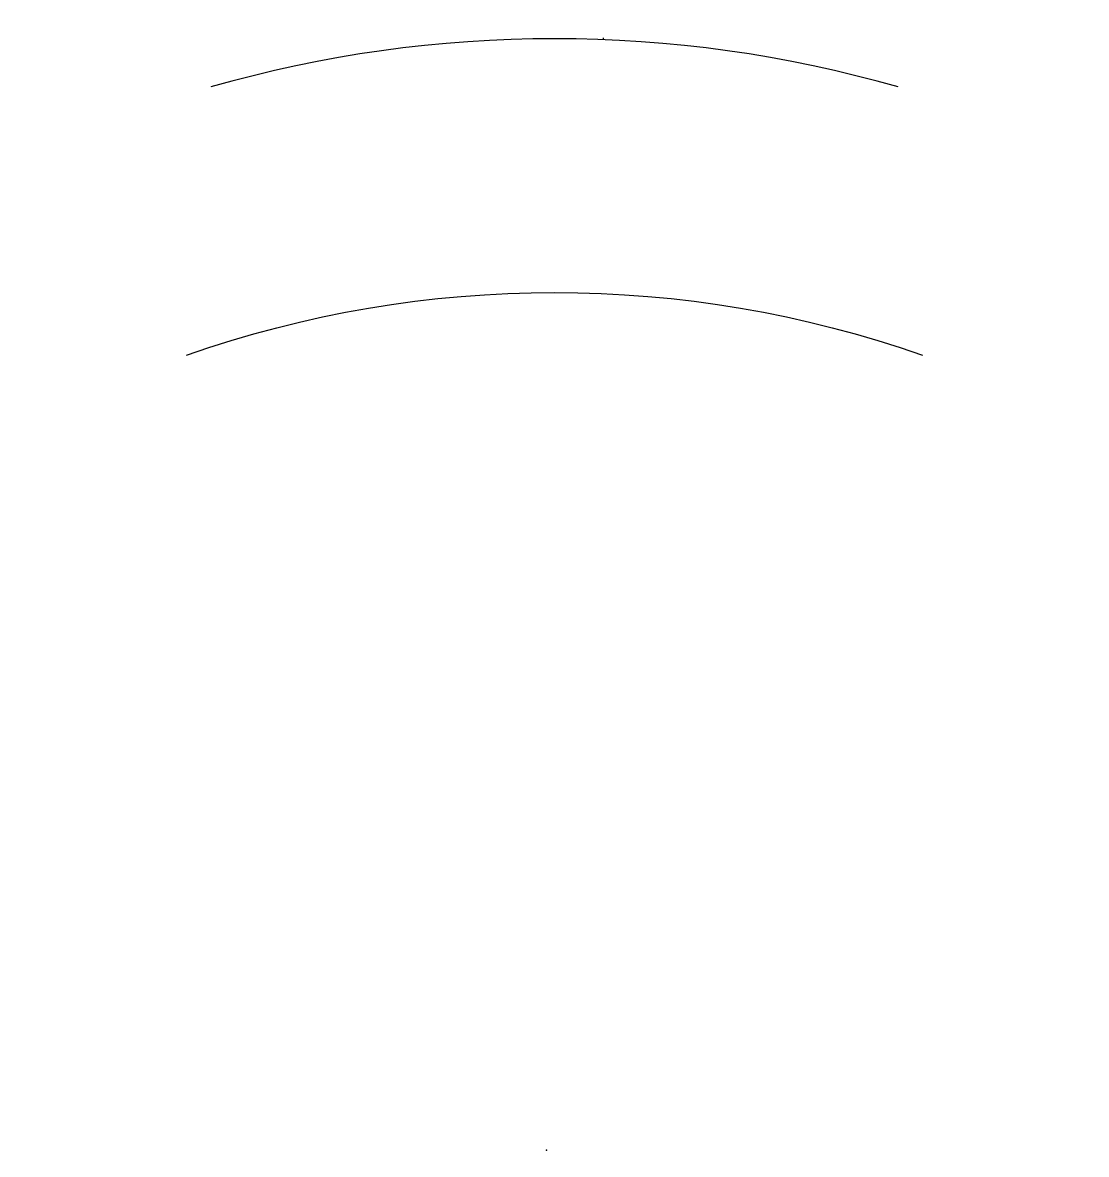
# Model space of a CAD drawing. Header units: millimetres. Extents: x 52750 to 60546, y 22244 to 27516.
# Drawn here: x 59654 to 60275, y 23597 to 24257 of the extents above; entities that cross this region are included whole.
import ezdxf

# ---------------------------------------------------------------- set-up
doc = ezdxf.new("R2010")
doc.units = ezdxf.units.MM

# ---------------------------------------------------------------- blocks, each defined once
blk = doc.blocks.new('Clinicians and patient chairs 20_dwgmodels.com')
at = {"color": 0}
for points, format in [([(-28.51, 0, 0, 0, 0), (-25.97, 0, 4.62, 4.62, 0)], "xyseb"), ([(-28.51, 0, 0, 0, 0), (-28.51, -0.05, 4.62, 4.62, 0)], "xyseb"), ([(-28.51, -1.15, 0, 0, 0), (-28.51, 0, 4.62, 4.62, 0)], "xyseb"), ([(-28.51, -0.68, 0, 0, 0), (-28.51, -0.05, 4.62, 4.62, 0)], "xyseb"), ([(-25.97, 0, 0, 0, 0), (0, 0, 4.62, 4.62, 0)], "xyseb"), ([(0, 0, 0, 0, 0), (25.97, 0, 4.62, 4.62, 0)], "xyseb"), ([(25.97, 0, 0, 0, 0), (28.51, 0, 4.62, 4.62, 0)], "xyseb"), ([(28.51, 0, 0, 0, 0), (28.51, -0.05, 4.62, 4.62, 0)], "xyseb"), ([(28.51, -0.05, 0, 0, 0), (28.51, -0.68, 4.62, 4.62, 0)], "xyseb"), ([(28.51, -1.67, 0, 0, 0), (28.51, -0.68, 4.62, 4.62, 0)], "xyseb"), ([(-304.11, -10.99, 0, 0, 0), (-304.09, -5.65, 4.62, 4.62, 0)], "xyseb"), ([(-304.09, -5.65, 0, 0, 0), (-303.28, -3.71, 4.62, 4.62, 0)], "xyseb"), ([(-301.11, -2.8, 0, 0, 0), (-303.28, -3.71, 4.62, 4.62, 0)], "xyseb"), ([(-301.11, -2.8, 0, 0, 0), (-301.07, -2.78, 4.62, 4.62, 0)], "xyseb"), ([(-301.07, -2.78, 0, 0, 0), (-263.37, -2.78, 4.62, 4.62, 0)], "xyseb"), ([(-263.33, -2.8, 0, 0, 0), (-263.37, -2.78, 4.62, 4.62, 0)], "xyseb"), ([(-263.33, -2.8, 0, 0, 0), (-261.16, -3.71, 4.62, 4.62, 0)], "xyseb"), ([(-260.35, -5.65, 0, 0, 0), (-261.16, -3.71, 4.62, 4.62, 0)], "xyseb"), ([(-260.33, -10.99, 0, 0, 0), (-260.35, -5.65, 4.62, 4.62, 0)], "xyseb"), ([(259.38, -10.99, 0, 0, 0), (259.39, -5.65, 4.62, 4.62, 0)], "xyseb"), ([(259.39, -5.65, 0, 0, 0), (260.2, -3.71, 4.62, 4.62, 0)], "xyseb"), ([(262.38, -2.8, 0, 0, 0), (260.2, -3.71, 4.62, 4.62, 0)], "xyseb"), ([(262.38, -2.8, 0, 0, 0), (262.42, -2.78, 4.62, 4.62, 0)], "xyseb"), ([(300.11, -2.78, 0, 0, 0), (262.42, -2.78, 4.62, 4.62, 0)], "xyseb"), ([(300.15, -2.8, 0, 0, 0), (300.11, -2.78, 4.62, 4.62, 0)], "xyseb"), ([(300.15, -2.8, 0, 0, 0), (302.33, -3.71, 4.62, 4.62, 0)], "xyseb"), ([(303.14, -5.65, 0, 0, 0), (302.33, -3.71, 4.62, 4.62, 0)], "xyseb"), ([(303.15, -10.99, 0, 0, 0), (303.14, -5.65, 4.62, 4.62, 0)], "xyseb"), ([(-304.11, -150.91, 0, 0, 0), (-304.11, -10.99, 4.62, 4.62, 0)], "xyseb"), ([(-260.33, -108.51, 0, 0, 0), (-260.33, -10.99, 4.62, 4.62, 0)], "xyseb"), ([(-74.04, -13.41, 0, 0, 0), (-138.81, -22.79, 4.62, 4.62, 0)], "xyseb"), ([(-74.04, -13.41, 0, 0, 0), (0, -9.53, 4.62, 4.62, 0)], "xyseb"), ([(0, -9.53, 0, 0, 0), (74.04, -13.41, 4.62, 4.62, 0)], "xyseb"), ([(74.04, -13.41, 0, 0, 0), (138.81, -22.79, 4.62, 4.62, 0)], "xyseb"), ([(259.38, -108.07, 0, 0, 0), (259.38, -10.99, 4.62, 4.62, 0)], "xyseb"), ([(303.15, -148.19, 0, 0, 0), (303.15, -10.99, 4.62, 4.62, 0)], "xyseb"), ([(-160.54, -27.92, 0, 0, 0), (-174.31, -30.41, 4.62, 4.62, 0)], "xyseb"), ([(-138.81, -22.79, 0, 0, 0), (-160.54, -27.92, 4.62, 4.62, 0)], "xyseb"), ([(138.81, -22.79, 0, 0, 0), (160.54, -27.92, 4.62, 4.62, 0)], "xyseb"), ([(160.54, -27.92, 0, 0, 0), (174.31, -30.41, 4.62, 4.62, 0)], "xyseb"), ([(-195.74, -34.15, 0, 0, 0), (-210.62, -34.88, 4.62, 4.62, 0)], "xyseb"), ([(-210.62, -34.88, 0, 0, 0), (-210.52, -34.84, 4.62, 4.62, 0)], "xyseb"), ([(-210.16, -44.97, 0, 0, 0), (-210.62, -34.88, 4.62, 4.62, 0)], "xyseb"), ([(-200.67, -28.78, 0, 0, 0), (-210.58, -34.8, 4.62, 4.62, 0)], "xyseb"), ([(-210.58, -34.8, 0, 0, 0), (-210.46, -34.87, 4.62, 4.62, 0)], "xyseb"), ([(-185.32, -33.5, 0, 0, 0), (-195.74, -34.15, 4.62, 4.62, 0)], "xyseb"), ([(-174.31, -30.41, 0, 0, 0), (-185.32, -33.5, 4.62, 4.62, 0)], "xyseb"), ([(0, -34.02, 0, 0, 0), (-73.04, -36.31, 4.62, 4.62, 0)], "xyseb"), ([(0, -34.02, 0, 0, 0), (73.04, -36.31, 4.62, 4.62, 0)], "xyseb"), ([(174.31, -30.41, 0, 0, 0), (185.32, -33.5, 4.62, 4.62, 0)], "xyseb"), ([(185.32, -33.5, 0, 0, 0), (195.74, -34.15, 4.62, 4.62, 0)], "xyseb"), ([(195.74, -34.15, 0, 0, 0), (210.62, -34.88, 4.62, 4.62, 0)], "xyseb"), ([(200.67, -28.78, 0, 0, 0), (210.58, -34.8, 4.62, 4.62, 0)], "xyseb"), ([(210.16, -44.97, 0, 0, 0), (210.62, -34.88, 4.62, 4.62, 0)], "xyseb"), ([(210.58, -34.8, 0, 0, 0), (210.46, -34.87, 4.62, 4.62, 0)], "xyseb"), ([(210.62, -34.88, 0, 0, 0), (210.52, -34.84, 4.62, 4.62, 0)], "xyseb"), ([(-73.04, -36.31, 0, 0, 0), (-134.9, -47.1, 4.62, 4.62, 0)], "xyseb"), ([(73.04, -36.31, 0, 0, 0), (134.9, -47.1, 4.62, 4.62, 0)], "xyseb"), ([(-217.48, -47.18, 0, 0, 0), (-252.08, -91.43, 4.62, 4.62, 0)], "xyseb"), ([(-217.47, -47.2, 0, 0, 0), (-252.06, -91.45, 4.62, 4.62, 0)], "xyseb"), ([(-210.22, -43.68, 0, 0, 0), (-217.48, -47.18, 4.62, 4.62, 0)], "xyseb"), ([(-210.22, -43.71, 0, 0, 0), (-217.47, -47.2, 4.62, 4.62, 0)], "xyseb"), ([(-210.16, -44.97, 0, 0, 0), (-205.53, -67.38, 4.62, 4.62, 0)], "xyseb"), ([(-134.9, -47.1, 0, 0, 0), (-155.49, -51.89, 4.62, 4.62, 0)], "xyseb"), ([(134.9, -47.1, 0, 0, 0), (155.49, -51.89, 4.62, 4.62, 0)], "xyseb"), ([(210.16, -44.97, 0, 0, 0), (205.53, -67.38, 4.62, 4.62, 0)], "xyseb"), ([(217.48, -47.18, 0, 0, 0), (210.22, -43.68, 4.62, 4.62, 0)], "xyseb"), ([(210.22, -43.71, 0, 0, 0), (217.47, -47.2, 4.62, 4.62, 0)], "xyseb"), ([(217.47, -47.2, 0, 0, 0), (252.06, -91.45, 4.62, 4.62, 0)], "xyseb"), ([(252.08, -91.43, 0, 0, 0), (217.48, -47.18, 4.62, 4.62, 0)], "xyseb"), ([(-155.49, -51.89, 0, 0, 0), (-169.82, -55.24, 4.62, 4.62, 0)], "xyseb"), ([(-80.36, -52.3, 0, 0, 0), (-143.7, -61.92, 4.62, 4.62, 0)], "xyseb"), ([(-80.36, -52.3, 0, 0, 0), (0, -49.19, 4.62, 4.62, 0)], "xyseb"), ([(0, -49.19, 0, 0, 0), (80.36, -52.3, 4.62, 4.62, 0)], "xyseb"), ([(80.36, -52.3, 0, 0, 0), (143.7, -61.92, 4.62, 4.62, 0)], "xyseb"), ([(155.49, -51.89, 0, 0, 0), (169.82, -55.24, 4.62, 4.62, 0)], "xyseb"), ([(-190.29, -61.34, 0, 0, 0), (-205.53, -67.38, 4.62, 4.62, 0)], "xyseb"), ([(-179.55, -58.43, 0, 0, 0), (-190.29, -61.34, 4.62, 4.62, 0)], "xyseb"), ([(-169.82, -55.24, 0, 0, 0), (-179.55, -58.43, 4.62, 4.62, 0)], "xyseb"), ([(169.82, -55.24, 0, 0, 0), (179.55, -58.43, 4.62, 4.62, 0)], "xyseb"), ([(179.55, -58.43, 0, 0, 0), (190.29, -61.34, 4.62, 4.62, 0)], "xyseb"), ([(190.29, -61.34, 0, 0, 0), (205.53, -67.38, 4.62, 4.62, 0)], "xyseb"), ([(-205.53, -67.38, 0, 0, 0), (-204.75, -68.94, 4.62, 4.62, 0)], "xyseb"), ([(-205.21, -67.26, 0, 0, 0), (-205.47, -67.46, 4.62, 4.62, 0)], "xyseb"), ([(-205.47, -67.46, 0, 0, 0), (-204.69, -69.01, 4.62, 4.62, 0)], "xyseb"), ([(-165.33, -66.43, 0, 0, 0), (-193.36, -81.3, 4.62, 4.62, 0)], "xyseb"), ([(-143.7, -61.92, 0, 0, 0), (-177.28, -68.93, 4.62, 4.62, 0)], "xyseb"), ([(177.28, -68.93, 0, 0, 0), (143.7, -61.92, 4.62, 4.62, 0)], "xyseb"), ([(165.33, -66.43, 0, 0, 0), (193.36, -81.3, 4.62, 4.62, 0)], "xyseb"), ([(205.47, -67.46, 0, 0, 0), (204.69, -69.01, 4.62, 4.62, 0)], "xyseb"), ([(205.53, -67.38, 0, 0, 0), (204.75, -68.94, 4.62, 4.62, 0)], "xyseb"), ([(205.47, -67.46, 0, 0, 0), (205.21, -67.26, 4.62, 4.62, 0)], "xyseb"), ([(-204.75, -68.94, 0, 0, 0), (-204.73, -68.93, 4.62, 4.62, 0)], "xyseb"), ([(-197.55, -72.88, 0, 0, 0), (-204.69, -69.01, 4.62, 4.62, 0)], "xyseb"), ([(-197.55, -72.88, 0, 0, 0), (-194.81, -72.53, 4.62, 4.62, 0)], "xyseb"), ([(-192.68, -72.26, 0, 0, 0), (-194.81, -72.53, 4.62, 4.62, 0)], "xyseb"), ([(-192.68, -72.26, 0, 0, 0), (-185.46, -70.7, 4.62, 4.62, 0)], "xyseb"), ([(-177.28, -68.93, 0, 0, 0), (-185.46, -70.7, 4.62, 4.62, 0)], "xyseb"), ([(177.28, -68.93, 0, 0, 0), (185.46, -70.7, 4.62, 4.62, 0)], "xyseb"), ([(192.68, -72.26, 0, 0, 0), (185.46, -70.7, 4.62, 4.62, 0)], "xyseb"), ([(192.68, -72.26, 0, 0, 0), (194.81, -72.53, 4.62, 4.62, 0)], "xyseb"), ([(197.55, -72.88, 0, 0, 0), (194.81, -72.53, 4.62, 4.62, 0)], "xyseb"), ([(204.69, -69.01, 0, 0, 0), (197.55, -72.88, 4.62, 4.62, 0)], "xyseb"), ([(204.75, -68.94, 0, 0, 0), (204.73, -68.93, 4.62, 4.62, 0)], "xyseb"), ([(-193.36, -81.3, 0, 0, 0), (-217.07, -119.13, 4.62, 4.62, 0)], "xyseb"), ([(193.36, -81.3, 0, 0, 0), (217.07, -119.13, 4.62, 4.62, 0)], "xyseb"), ([(-252.06, -91.45, 0, 0, 0), (-280.37, -156.56, 4.62, 4.62, 0)], "xyseb"), ([(252.06, -91.45, 0, 0, 0), (280.37, -156.56, 4.62, 4.62, 0)], "xyseb"), ([(-259.3, -108.03, 0, 0, 0), (-294.76, -124.35, 4.62, 4.62, 0)], "xyseb"), ([(259.3, -108.03, 0, 0, 0), (294.76, -124.35, 4.62, 4.62, 0)], "xyseb"), ([(-217.07, -119.13, 0, 0, 0), (-238.1, -178.24, 4.62, 4.62, 0)], "xyseb"), ([(217.07, -119.13, 0, 0, 0), (238.1, -178.24, 4.62, 4.62, 0)], "xyseb"), ([(-294.76, -124.35, 0, 0, 0), (-306.89, -158.83, 4.62, 4.62, 0)], "xyseb"), ([(294.76, -124.35, 0, 0, 0), (306.89, -158.83, 4.62, 4.62, 0)], "xyseb"), ([(-214.99, -185.3, -0.169981), (214.99, -185.3, -5.882991)], "xyb"), ([(-307.81, -197.24, 0, 0, 0), (-306.89, -158.83, 4.62, 4.62, 0)], "xyseb"), ([(-280.37, -156.56, 0, 0, 0), (-298.29, -220.37, 4.62, 4.62, 0)], "xyseb"), ([(280.37, -156.56, 0, 0, 0), (298.29, -220.37, 4.62, 4.62, 0)], "xyseb"), ([(307.81, -197.24, 0, 0, 0), (306.89, -158.83, 4.62, 4.62, 0)], "xyseb"), ([(-238.1, -178.24, 0, 0, 0), (-251.9, -235.53, 4.62, 4.62, 0)], "xyseb"), ([(238.1, -178.24, 0, 0, 0), (251.9, -235.53, 4.62, 4.62, 0)], "xyseb"), ([(-214.99, -185.3, 0, 0, 0), (-251.34, -256.89, 4.62, 4.62, 0)], "xyseb"), ([(214.99, -185.3, 0, 0, 0), (251.34, -256.89, 4.62, 4.62, 0)], "xyseb"), ([(-307.81, -197.24, 0, 0, 0), (-308.24, -235.28, 4.62, 4.62, 0)], "xyseb"), ([(307.81, -197.24, 0, 0, 0), (308.24, -235.28, 4.62, 4.62, 0)], "xyseb"), ([(-298.29, -220.37, 0, 0, 0), (-305.62, -242.97, 4.62, 4.62, 0)], "xyseb"), ([(298.29, -220.37, 0, 0, 0), (305.62, -242.97, 4.62, 4.62, 0)], "xyseb"), ([(-308.24, -235.28, 0, 0, 0), (-308.32, -246.43, 4.62, 4.62, 0)], "xyseb"), ([(-251.9, -235.53, 0, 0, 0), (-258.68, -258.58, 4.62, 4.62, 0)], "xyseb"), ([(251.9, -235.53, 0, 0, 0), (258.68, -258.58, 4.62, 4.62, 0)], "xyseb"), ([(308.24, -235.28, 0, 0, 0), (308.32, -246.43, 4.62, 4.62, 0)], "xyseb"), ([(-308.32, -246.43, 0, 0, 0), (-307.37, -246.33, 4.62, 4.62, 0)], "xyseb"), ([(-308.3, -246.52, 0, 0, 0), (-308.3, -246.42, 4.62, 4.62, 0)], "xyseb"), ([(-304.39, -252.07, 0, 0, 0), (-308.3, -246.52, 4.62, 4.62, 0)], "xyseb"), ([(-307.35, -246.33, 0, 0, 0), (-307.37, -246.33, 4.62, 4.62, 0)], "xyseb"), ([(-307.35, -246.33, 0, 0, 0), (-307.27, -246.32, 4.62, 4.62, 0)], "xyseb"), ([(-307.33, -246.31, 0, 0, 0), (-307.26, -246.3, 4.62, 4.62, 0)], "xyseb"), ([(-307.31, -246.4, 0, 0, 0), (-307.29, -246.36, 4.62, 4.62, 0)], "xyseb"), ([(-303.43, -251.61, 0, 0, 0), (-307.31, -246.4, 4.62, 4.62, 0)], "xyseb"), ([(-305.62, -242.97, 0, 0, 0), (-307.29, -246.36, 4.62, 4.62, 0)], "xyseb"), ([(303.43, -251.61, 0, 0, 0), (307.31, -246.4, 4.62, 4.62, 0)], "xyseb"), ([(304.39, -252.07, 0, 0, 0), (308.3, -246.52, 4.62, 4.62, 0)], "xyseb"), ([(305.62, -242.97, 0, 0, 0), (307.29, -246.36, 4.62, 4.62, 0)], "xyseb"), ([(307.25, -245.98, 0, 0, 0), (307.33, -246.31, 4.62, 4.62, 0)], "xyseb"), ([(307.33, -246.31, 0, 0, 0), (307.26, -246.3, 4.62, 4.62, 0)], "xyseb"), ([(307.35, -246.33, 0, 0, 0), (307.27, -246.32, 4.62, 4.62, 0)], "xyseb"), ([(307.31, -246.4, 0, 0, 0), (307.29, -246.36, 4.62, 4.62, 0)], "xyseb"), ([(307.35, -246.33, 0, 0, 0), (307.37, -246.33, 4.62, 4.62, 0)], "xyseb"), ([(308.32, -246.43, 0, 0, 0), (307.37, -246.33, 4.62, 4.62, 0)], "xyseb"), ([(308.3, -246.52, 0, 0, 0), (308.3, -246.42, 4.62, 4.62, 0)], "xyseb"), ([(-304.39, -252.07, 0, 0, 0), (-262.41, -261.66, 4.62, 4.62, 0)], "xyseb"), ([(-304.11, -265.6, 0, 0, 0), (-304.11, -252.13, 4.62, 4.62, 0)], "xyseb"), ([(-303.43, -251.61, 0, 0, 0), (-260.89, -261.9, 4.62, 4.62, 0)], "xyseb"), ([(303.43, -251.61, 0, 0, 0), (260.89, -261.91, 4.62, 4.62, 0)], "xyseb"), ([(304.39, -252.07, 0, 0, 0), (262.41, -261.66, 4.62, 4.62, 0)], "xyseb"), ([(303.15, -265.6, 0, 0, 0), (303.15, -252.35, 4.62, 4.62, 0)], "xyseb"), ([(-258.68, -258.58, 0, 0, 0), (-260.86, -261.86, 4.62, 4.62, 0)], "xyseb"), ([(-252.92, -259.33, 0, 0, 0), (-260.81, -261.92, 4.62, 4.62, 0)], "xyseb"), ([(-252.91, -259.32, 0, 0, 0), (-260.79, -261.9, 4.62, 4.62, 0)], "xyseb"), ([(-254.1, -366.9, 0, 0, 0), (-253.92, -259.66, 4.62, 4.62, 0)], "xyseb"), ([(-252.91, -259.32, 0, 0, 0), (-252.89, -259.29, 4.62, 4.62, 0)], "xyseb"), ([(-251.34, -256.89, 0, 0, 0), (-252.89, -259.29, 4.62, 4.62, 0)], "xyseb"), ([(251.34, -256.89, 0, 0, 0), (252.89, -259.29, 4.62, 4.62, 0)], "xyseb"), ([(252.91, -259.32, 0, 0, 0), (252.89, -259.29, 4.62, 4.62, 0)], "xyseb"), ([(252.91, -259.32, 0, 0, 0), (260.79, -261.9, 4.62, 4.62, 0)], "xyseb"), ([(252.92, -259.33, 0, 0, 0), (260.81, -261.92, 4.62, 4.62, 0)], "xyseb"), ([(253.14, -366.9, 0, 0, 0), (252.95, -259.34, 4.62, 4.62, 0)], "xyseb"), ([(258.68, -258.58, 0, 0, 0), (260.86, -261.86, 4.62, 4.62, 0)], "xyseb"), ([(-304.96, -266.35, 0, 0, 0), (-306, -269.58, 4.62, 4.62, 0)], "xyseb"), ([(-304.96, -266.35, 0, 0, 0), (-304.81, -265.96, 4.62, 4.62, 0)], "xyseb"), ([(-304.81, -265.96, 0, 0, 0), (-302.44, -264.76, 4.62, 4.62, 0)], "xyseb"), ([(-299.58, -264.48, 0, 0, 0), (-302.44, -264.76, 4.62, 4.62, 0)], "xyseb"), ([(-264.86, -264.48, 0, 0, 0), (-299.58, -264.48, 4.62, 4.62, 0)], "xyseb"), ([(-264.86, -264.48, 0, 0, 0), (-261.99, -264.76, 4.62, 4.62, 0)], "xyseb"), ([(-262.41, -261.66, 0, 0, 0), (-260.94, -261.91, 4.62, 4.62, 0)], "xyseb"), ([(-259.63, -265.96, 0, 0, 0), (-261.99, -264.76, 4.62, 4.62, 0)], "xyseb"), ([(-260.91, -261.92, 0, 0, 0), (-260.94, -261.91, 4.62, 4.62, 0)], "xyseb"), ([(-260.91, -261.92, 0, 0, 0), (-260.91, -261.9, 4.62, 4.62, 0)], "xyseb"), ([(-260.89, -261.9, 0, 0, 0), (-260.86, -261.86, 4.62, 4.62, 0)], "xyseb"), ([(-260.89, -261.9, 0, 0, 0), (-260.84, -261.91, 4.62, 4.62, 0)], "xyseb"), ([(-260.81, -261.92, 0, 0, 0), (-260.84, -261.91, 4.62, 4.62, 0)], "xyseb"), ([(-260.79, -261.9, 0, 0, 0), (-260.8, -261.77, 4.62, 4.62, 0)], "xyseb"), ([(-260.34, -265.6, 0, 0, 0), (-260.34, -261.76, 4.62, 4.62, 0)], "xyseb"), ([(-260.33, -265.6, 0, 0, 0), (-260.33, -261.76, 4.62, 4.62, 0)], "xyseb"), ([(-260.34, -261.76, 0, 0, 0), (-260.34, -265.6, 4.62, 4.62, 0)], "xyseb"), ([(-259.47, -266.35, 0, 0, 0), (-259.63, -265.96, 4.62, 4.62, 0)], "xyseb"), ([(-258.43, -269.58, 0, 0, 0), (-259.47, -266.35, 4.62, 4.62, 0)], "xyseb"), ([(257.48, -269.58, 0, 0, 0), (258.51, -266.35, 4.62, 4.62, 0)], "xyseb"), ([(258.51, -266.35, 0, 0, 0), (258.67, -265.96, 4.62, 4.62, 0)], "xyseb"), ([(258.67, -265.96, 0, 0, 0), (261.03, -264.76, 4.62, 4.62, 0)], "xyseb"), ([(259.39, -265.6, 0, 0, 0), (259.39, -261.45, 4.62, 4.62, 0)], "xyseb"), ([(259.39, -261.45, 0, 0, 0), (259.39, -265.6, 4.62, 4.62, 0)], "xyseb"), ([(260.79, -261.9, 0, 0, 0), (260.8, -261.77, 4.62, 4.62, 0)], "xyseb"), ([(260.81, -261.92, 0, 0, 0), (260.84, -261.91, 4.62, 4.62, 0)], "xyseb"), ([(260.89, -261.9, 0, 0, 0), (260.84, -261.91, 4.62, 4.62, 0)], "xyseb"), ([(260.89, -261.91, 0, 0, 0), (260.86, -261.86, 4.62, 4.62, 0)], "xyseb"), ([(260.91, -261.9, 0, 0, 0), (260.91, -261.92, 4.62, 4.62, 0)], "xyseb"), ([(260.94, -261.91, 0, 0, 0), (260.91, -261.92, 4.62, 4.62, 0)], "xyseb"), ([(262.41, -261.66, 0, 0, 0), (260.94, -261.91, 4.62, 4.62, 0)], "xyseb"), ([(263.9, -264.48, 0, 0, 0), (261.03, -264.76, 4.62, 4.62, 0)], "xyseb"), ([(263.9, -264.48, 0, 0, 0), (298.62, -264.48, 4.62, 4.62, 0)], "xyseb"), ([(298.62, -264.48, 0, 0, 0), (301.49, -264.76, 4.62, 4.62, 0)], "xyseb"), ([(303.85, -265.96, 0, 0, 0), (301.49, -264.76, 4.62, 4.62, 0)], "xyseb"), ([(304.01, -266.35, 0, 0, 0), (303.85, -265.96, 4.62, 4.62, 0)], "xyseb"), ([(304.01, -266.35, 0, 0, 0), (305.04, -269.58, 4.62, 4.62, 0)], "xyseb"), ([(-306, -269.58, 0, 0, 0), (-306.02, -275.34, 4.62, 4.62, 0)], "xyseb"), ([(-258.43, -269.58, 0, 0, 0), (-258.42, -275.34, 4.62, 4.62, 0)], "xyseb"), ([(257.48, -269.58, 0, 0, 0), (257.46, -275.34, 4.62, 4.62, 0)], "xyseb"), ([(305.04, -269.58, 0, 0, 0), (305.06, -275.34, 4.62, 4.62, 0)], "xyseb"), ([(-306.02, -275.34, 0, 0, 0), (-306.26, -362.67, 4.62, 4.62, 0)], "xyseb"), ([(-258.17, -362.67, 0, 0, 0), (-258.42, -275.34, 4.62, 4.62, 0)], "xyseb"), ([(257.22, -362.67, 0, 0, 0), (257.46, -275.34, 4.62, 4.62, 0)], "xyseb"), ([(305.06, -275.34, 0, 0, 0), (305.3, -362.67, 4.62, 4.62, 0)], "xyseb"), ([(-306.26, -362.67, 0, 0, 0), (-306.12, -498.24, 4.62, 4.62, 0)], "xyseb"), ([(-258.17, -362.67, 0, 0, 0), (-258.31, -498.24, 4.62, 4.62, 0)], "xyseb"), ([(257.22, -362.67, 0, 0, 0), (257.35, -498.24, 4.62, 4.62, 0)], "xyseb"), ([(305.3, -362.67, 0, 0, 0), (305.17, -498.24, 4.62, 4.62, 0)], "xyseb"), ([(-255.28, -538.92, 0, 0, 0), (-254.1, -366.9, 4.62, 4.62, 0)], "xyseb"), ([(254.31, -538.92, 0, 0, 0), (253.14, -366.9, 4.62, 4.62, 0)], "xyseb"), ([(-306, -573.26, 0, 0, 0), (-306.12, -498.24, 4.62, 4.62, 0)], "xyseb"), ([(-258.31, -498.24, 0, 0, 0), (-258.43, -573.27, 4.62, 4.62, 0)], "xyseb"), ([(257.35, -498.24, 0, 0, 0), (257.48, -573.27, 4.62, 4.62, 0)], "xyseb"), ([(305.05, -573.26, 0, 0, 0), (305.17, -498.24, 4.62, 4.62, 0)], "xyseb"), ([(-255.28, -538.92, 0, 0, 0), (-254.24, -583.83, 4.62, 4.62, 0)], "xyseb"), ([(253.27, -583.83, 0, 0, 0), (254.31, -538.92, 4.62, 4.62, 0)], "xyseb"), ([(-306, -574.49, 0, 0, 0), (-306, -573.26, 4.62, 4.62, 0)], "xyseb"), ([(-304.86, -577.69, 0, 0, 0), (-306, -574.49, 4.62, 4.62, 0)], "xyseb"), ([(-258.43, -574.49, 0, 0, 0), (-259.57, -577.69, 4.62, 4.62, 0)], "xyseb"), ([(-258.43, -574.49, 0, 0, 0), (-258.43, -573.27, 4.62, 4.62, 0)], "xyseb"), ([(257.48, -574.49, 0, 0, 0), (257.48, -573.27, 4.62, 4.62, 0)], "xyseb"), ([(257.48, -574.49, 0, 0, 0), (258.61, -577.69, 4.62, 4.62, 0)], "xyseb"), ([(303.91, -577.69, 0, 0, 0), (305.04, -574.49, 4.62, 4.62, 0)], "xyseb"), ([(305.04, -574.49, 0, 0, 0), (305.05, -573.26, 4.62, 4.62, 0)], "xyseb"), ([(-304.86, -577.69, 0, 0, 0), (-301.62, -578.96, 4.62, 4.62, 0)], "xyseb"), ([(-304.11, -577.98, 0, 0, 0), (-304.11, -622.72, 4.62, 4.62, 0)], "xyseb"), ([(-301.62, -578.96, 0, 0, 0), (-299.56, -579.04, 4.62, 4.62, 0)], "xyseb"), ([(-264.87, -579.04, 0, 0, 0), (-299.56, -579.04, 4.62, 4.62, 0)], "xyseb"), ([(-262.81, -578.96, 0, 0, 0), (-264.87, -579.04, 4.62, 4.62, 0)], "xyseb"), ([(-259.57, -577.69, 0, 0, 0), (-262.81, -578.96, 4.62, 4.62, 0)], "xyseb"), ([(-260.34, -578.99, 0, 0, 0), (-260.33, -577.99, 4.62, 4.62, 0)], "xyseb"), ([(-260.34, -578.99, 0, 0, 0), (-260.34, -585.83, 4.62, 4.62, 0)], "xyseb"), ([(258.61, -577.69, 0, 0, 0), (261.86, -578.96, 4.62, 4.62, 0)], "xyseb"), ([(259.38, -577.99, 0, 0, 0), (259.38, -591.13, 4.62, 4.62, 0)], "xyseb"), ([(259.38, -578.99, 0, 0, 0), (259.38, -577.99, 4.62, 4.62, 0)], "xyseb"), ([(259.38, -578.99, 0, 0, 0), (259.39, -585.8, 4.62, 4.62, 0)], "xyseb"), ([(261.86, -578.96, 0, 0, 0), (263.92, -579.04, 4.62, 4.62, 0)], "xyseb"), ([(263.92, -579.04, 0, 0, 0), (298.6, -579.04, 4.62, 4.62, 0)], "xyseb"), ([(300.66, -578.96, 0, 0, 0), (298.6, -579.04, 4.62, 4.62, 0)], "xyseb"), ([(303.91, -577.69, 0, 0, 0), (300.66, -578.96, 4.62, 4.62, 0)], "xyseb"), ([(303.15, -577.98, 0, 0, 0), (303.15, -622.72, 4.62, 4.62, 0)], "xyseb"), ([(-260.34, -585.83, 0, 0, 0), (-260.34, -587.76, 4.62, 4.62, 0)], "xyseb"), ([(-259.85, -587.67, 0, 0, 0), (-260.34, -587.76, 4.62, 4.62, 0)], "xyseb"), ([(-260.34, -589.54, 0, 0, 0), (-260.34, -591.13, 4.62, 4.62, 0)], "xyseb"), ([(-260.34, -587.76, 0, 0, 0), (-260.34, -589.51, 4.62, 4.62, 0)], "xyseb"), ([(-260.34, -589.51, 0, 0, 0), (-260.34, -589.54, 4.62, 4.62, 0)], "xyseb"), ([(-259.85, -587.67, 0, 0, 0), (-259.75, -618.58, 4.62, 4.62, 0)], "xyseb"), ([(-254.24, -583.83, 0, 0, 0), (-253.74, -633.04, 4.62, 4.62, 0)], "xyseb"), ([(253.27, -583.83, 0, 0, 0), (252.78, -633.04, 4.62, 4.62, 0)], "xyseb"), ([(258.88, -587.67, 0, 0, 0), (258.78, -618.58, 4.62, 4.62, 0)], "xyseb"), ([(258.88, -587.67, 0, 0, 0), (259.39, -587.76, 4.62, 4.62, 0)], "xyseb"), ([(259.39, -585.8, 0, 0, 0), (259.39, -587.76, 4.62, 4.62, 0)], "xyseb"), ([(259.39, -587.76, 0, 0, 0), (259.39, -589.51, 4.62, 4.62, 0)], "xyseb"), ([(259.39, -589.51, 0, 0, 0), (259.39, -589.54, 4.62, 4.62, 0)], "xyseb"), ([(259.39, -589.54, 0, 0, 0), (259.39, -591.13, 4.62, 4.62, 0)], "xyseb"), ([(-260.52, -595.78, 0, 0, 0), (-260.34, -593.76, 4.62, 4.62, 0)], "xyseb"), ([(-260.52, -595.77, 0, 0, 0), (-260.51, -597.26, 4.62, 4.62, 0)], "xyseb"), ([(-260.52, -595.78, 0, 0, 0), (-260.52, -595.78, 4.62, 4.62, 0)], "xyseb"), ([(-260.52, -597.05, 0, 0, 0), (-260.51, -596.96, 4.62, 4.62, 0)], "xyseb"), ([(-260.49, -618.53, 0, 0, 0), (-259.87, -591.32, 4.62, 4.62, 0)], "xyseb"), ([(-260.34, -591.13, 0, 0, 0), (-260.34, -591.27, 4.62, 4.62, 0)], "xyseb"), ([(-260.34, -591.27, 0, 0, 0), (-260.34, -593.76, 4.62, 4.62, 0)], "xyseb"), ([(-259.87, -591.32, 0, 0, 0), (-259.84, -591.22, 4.62, 4.62, 0)], "xyseb"), ([(258.91, -591.32, 0, 0, 0), (258.87, -591.22, 4.62, 4.62, 0)], "xyseb"), ([(259.53, -618.53, 0, 0, 0), (258.91, -591.32, 4.62, 4.62, 0)], "xyseb"), ([(259.39, -591.27, 0, 0, 0), (259.39, -591.13, 4.62, 4.62, 0)], "xyseb"), ([(259.39, -593.65, 0, 0, 0), (259.39, -591.27, 4.62, 4.62, 0)], "xyseb"), ([(259.56, -595.78, 0, 0, 0), (259.39, -593.76, 4.62, 4.62, 0)], "xyseb"), ([(259.56, -595.77, 0, 0, 0), (259.55, -597.26, 4.62, 4.62, 0)], "xyseb"), ([(259.56, -597.05, 0, 0, 0), (259.55, -596.96, 4.62, 4.62, 0)], "xyseb"), ([(-260.51, -597.26, 0, 0, 0), (-260.52, -597.05, 4.62, 4.62, 0)], "xyseb"), ([(-260.51, -597.26, 0, 0, 0), (-260.01, -597.27, 4.62, 4.62, 0)], "xyseb"), ([(-260.33, -597.26, 0, 0, 0), (-260.33, -611.61, 4.62, 4.62, 0)], "xyseb"), ([(259.55, -597.26, 0, 0, 0), (259.04, -597.27, 4.62, 4.62, 0)], "xyseb"), ([(259.38, -597.26, 0, 0, 0), (259.38, -622.72, 4.62, 4.62, 0)], "xyseb"), ([(259.55, -597.26, 0, 0, 0), (259.56, -597.05, 4.62, 4.62, 0)], "xyseb"), ([(-304.11, -622.72, 0, 0, 0), (-304.1, -628.42, 4.62, 4.62, 0)], "xyseb"), ([(-260.49, -618.53, 0, 0, 0), (-260.2, -620.16, 4.62, 4.62, 0)], "xyseb"), ([(-260.33, -619.4, 0, 0, 0), (-260.33, -622.72, 4.62, 4.62, 0)], "xyseb"), ([(-260.33, -622.72, 0, 0, 0), (-260.34, -628.42, 4.62, 4.62, 0)], "xyseb"), ([(-260.2, -620.16, 0, 0, 0), (-254.89, -643, 4.62, 4.62, 0)], "xyseb"), ([(253.93, -643, 0, 0, 0), (259.23, -620.16, 4.62, 4.62, 0)], "xyseb"), ([(259.53, -618.53, 0, 0, 0), (259.23, -620.16, 4.62, 4.62, 0)], "xyseb"), ([(259.38, -622.72, 0, 0, 0), (259.39, -628.42, 4.62, 4.62, 0)], "xyseb"), ([(303.15, -622.72, 0, 0, 0), (303.14, -628.42, 4.62, 4.62, 0)], "xyseb"), ([(-304.1, -628.42, 0, 0, 0), (-303.22, -630.54, 4.62, 4.62, 0)], "xyseb"), ([(-260.34, -628.42, 0, 0, 0), (-261.21, -630.54, 4.62, 4.62, 0)], "xyseb"), ([(259.39, -628.42, 0, 0, 0), (260.26, -630.54, 4.62, 4.62, 0)], "xyseb"), ([(303.14, -628.42, 0, 0, 0), (302.27, -630.54, 4.62, 4.62, 0)], "xyseb"), ([(-301.09, -631.42, 0, 0, 0), (-303.22, -630.54, 4.62, 4.62, 0)], "xyseb"), ([(-301.09, -631.42, 0, 0, 0), (-263.35, -631.42, 4.62, 4.62, 0)], "xyseb"), ([(-261.21, -630.54, 0, 0, 0), (-263.35, -631.42, 4.62, 4.62, 0)], "xyseb"), ([(-254.05, -641.2, 0, 0, 0), (-253.74, -633.04, 4.62, 4.62, 0)], "xyseb"), ([(252.78, -633.04, 0, 0, 0), (253.09, -641.2, 4.62, 4.62, 0)], "xyseb"), ([(260.26, -630.54, 0, 0, 0), (262.4, -631.42, 4.62, 4.62, 0)], "xyseb"), ([(300.13, -631.42, 0, 0, 0), (262.4, -631.42, 4.62, 4.62, 0)], "xyseb"), ([(300.13, -631.42, 0, 0, 0), (302.27, -630.54, 4.62, 4.62, 0)], "xyseb"), ([(-254.89, -643, 0, 0, 0), (-254.57, -644.15, 4.62, 4.62, 0)], "xyseb"), ([(-254.05, -641.2, 0, 0, 0), (-254.52, -644.23, 4.62, 4.62, 0)], "xyseb"), ([(253.55, -644.23, 0, 0, 0), (253.09, -641.2, 4.62, 4.62, 0)], "xyseb"), ([(253.93, -643, 0, 0, 0), (253.61, -644.15, 4.62, 4.62, 0)], "xyseb"), ([(-254.5, -644.11, 0, 0, 0), (-254.57, -644.15, 4.62, 4.62, 0)], "xyseb"), ([(-254.55, -644.14, 0, 0, 0), (-254.52, -644.23, 4.62, 4.62, 0)], "xyseb"), ([(-247.49, -649.61, 0, 0, 0), (-254.52, -644.23, 4.62, 4.62, 0)], "xyseb"), ([(-151.77, -649.62, 0, 0, 0), (-247.49, -649.61, 4.62, 4.62, 0)], "xyseb"), ([(-151.77, -649.62, 0, 0, 0), (-0.48, -649.53, 4.62, 4.62, 0)], "xyseb"), ([(150.8, -649.62, 0, 0, 0), (-0.48, -649.53, 4.62, 4.62, 0)], "xyseb"), ([(150.8, -649.62, 0, 0, 0), (246.53, -649.61, 4.62, 4.62, 0)], "xyseb"), ([(246.53, -649.61, 0, 0, 0), (253.55, -644.23, 4.62, 4.62, 0)], "xyseb"), ([(253.61, -644.15, 0, 0, 0), (253.53, -644.11, 4.62, 4.62, 0)], "xyseb"), ([(253.58, -644.14, 0, 0, 0), (253.55, -644.23, 4.62, 4.62, 0)], "xyseb")]:
    blk.add_lwpolyline(points, format=format, dxfattribs=at)
blk.add_lwpolyline([(28.51, 0), (28.51, -1.15)], dxfattribs=at)
blk.add_arc((0, -729.16), 728.57, 74.01206, 105.98786, dxfattribs=at)
blk.add_point((-4.61, -649.53), dxfattribs=at)

msp = doc.modelspace()

# ---------------------------------------------------------------- block references
at = {"color": 0}
msp.add_blockref('Clinicians and patient chairs 20_dwgmodels.com', (59964.52, 24248.51), dxfattribs=at)

doc.saveas('drawing.dxf')
